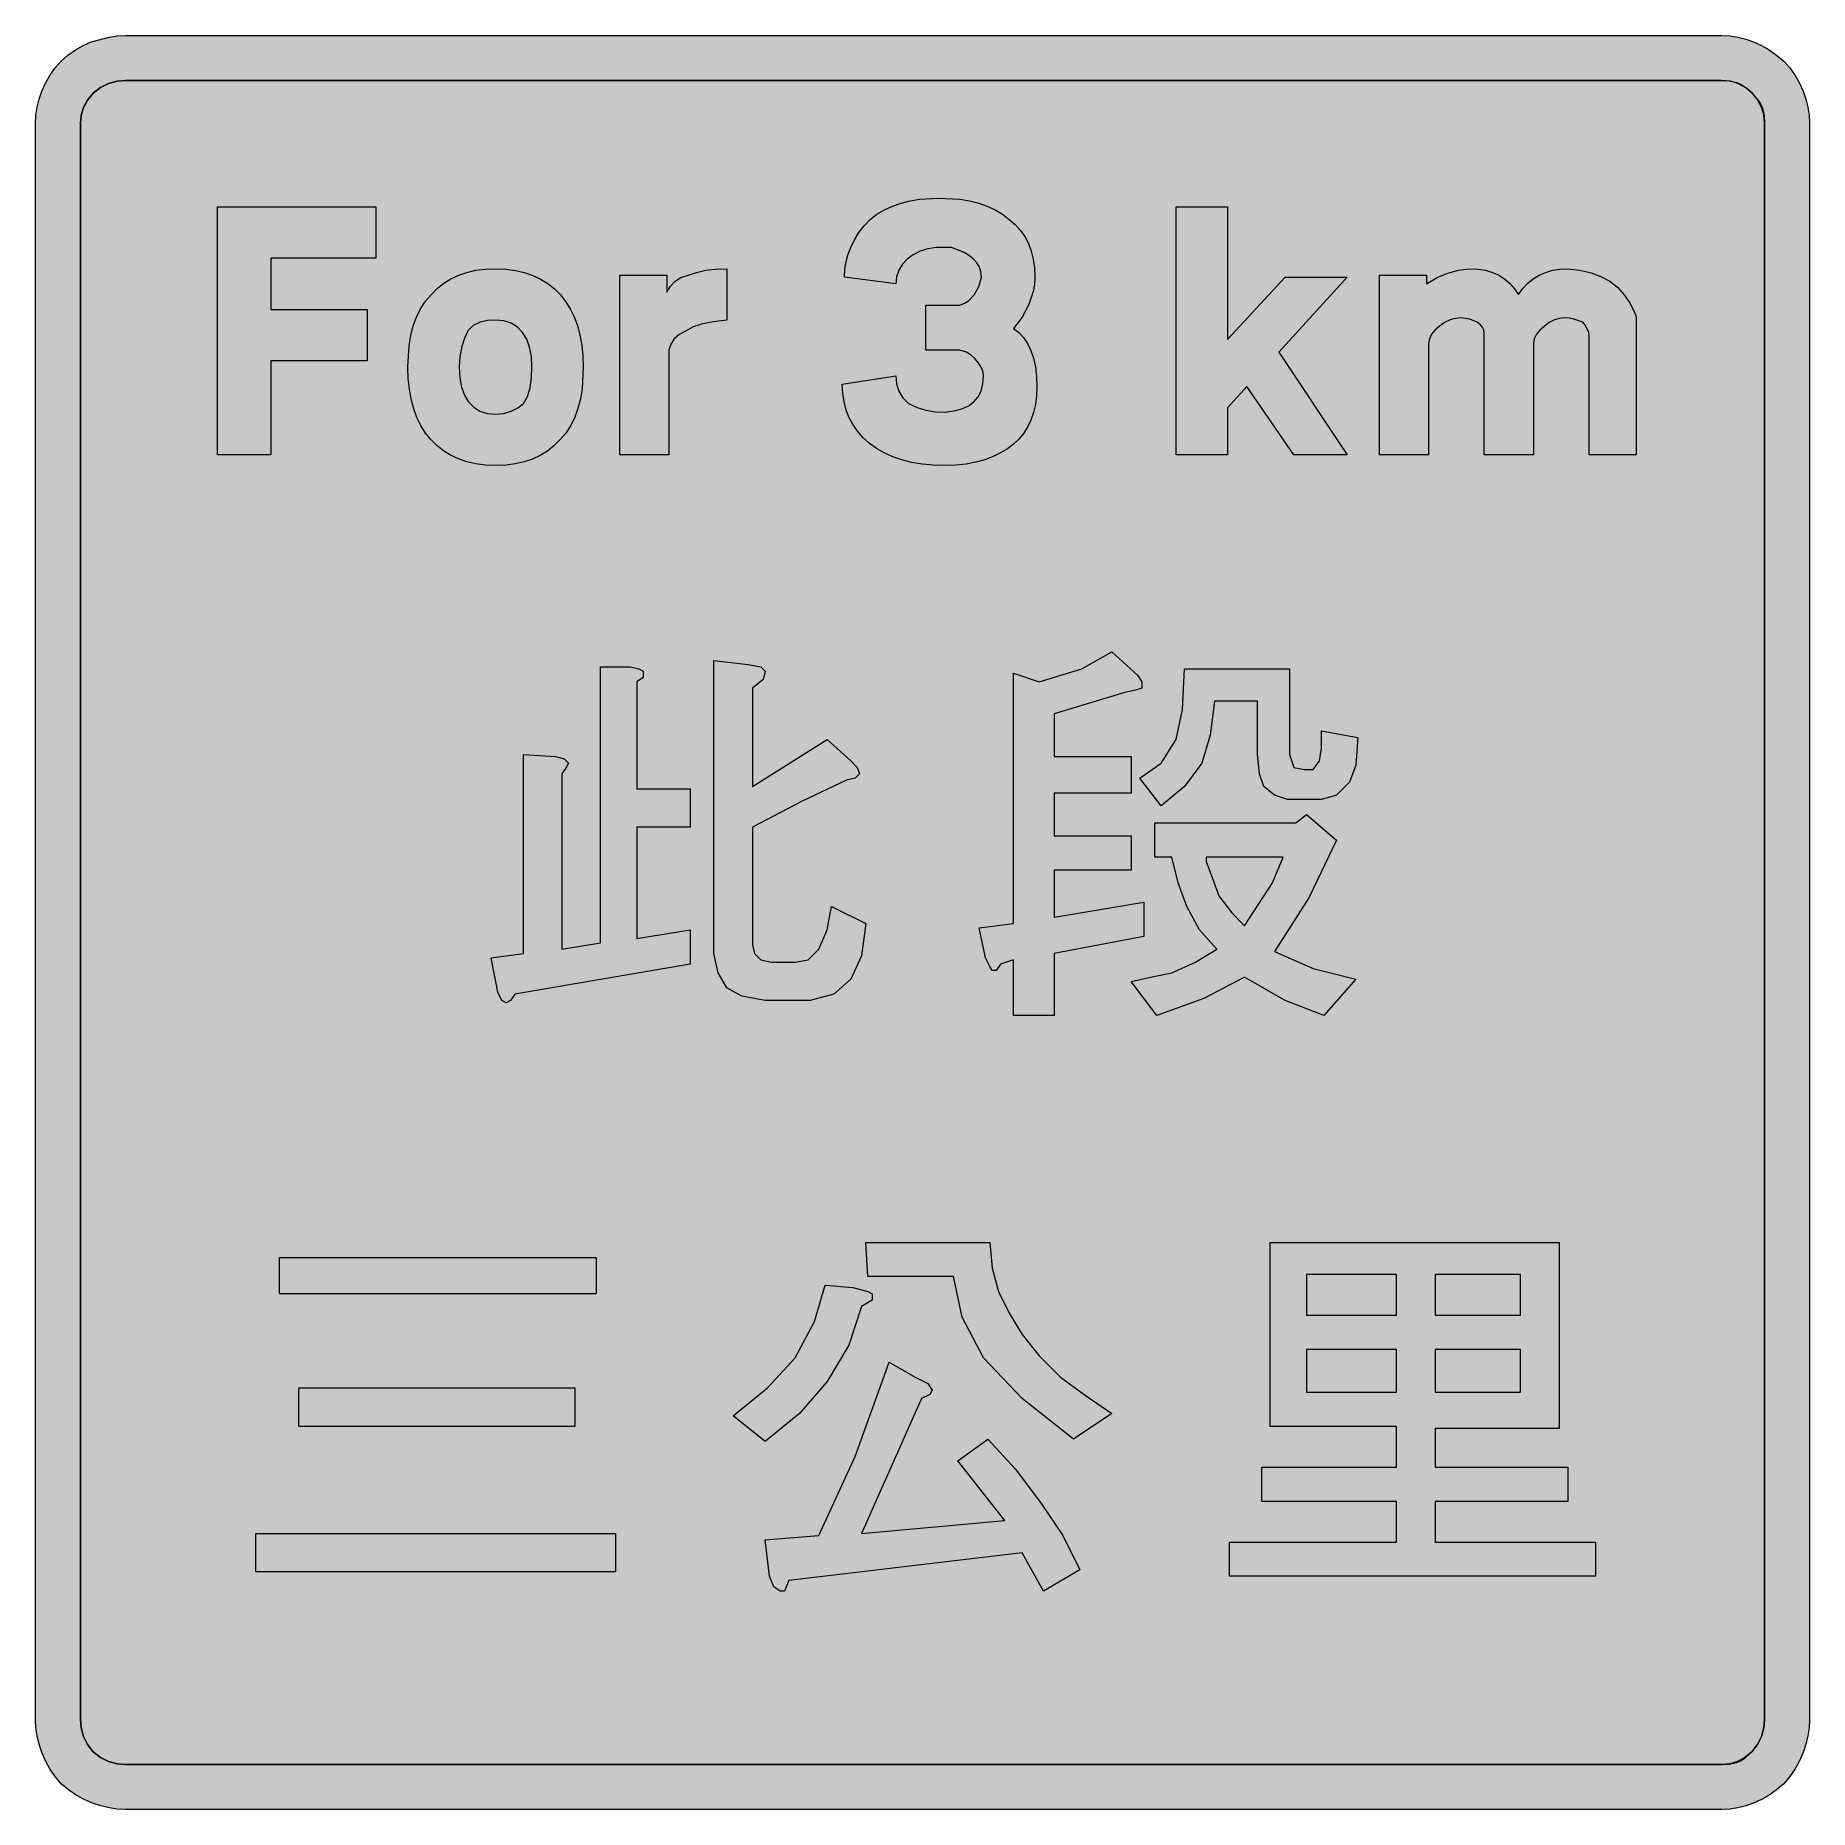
# Model space of a CAD drawing. Header units: metres. Extents: x 160 to 408, y 13 to 261.
import ezdxf

# ---------------------------------------------------------------- set-up
doc = ezdxf.new("R2010")
doc.units = ezdxf.units.M
doc.layers.add('FILL_BLACK_000000', color=7, linetype='Continuous', true_color=0x000000)
doc.layers.add('FILL_WHITE_FFFFFF', color=7, linetype='Continuous', true_color=0xffffff)

msp = doc.modelspace()

# ---------------------------------------------------------------- hatches: boundary and pattern name
at = {"layer": 'FILL_BLACK_000000', "true_color": 0x000000}
h = msp.add_hatch(color=7, dxfattribs=at)
h.dxf.hatch_style = 1
h.paths.add_polyline_path([(408.27, 24.24), (408.1, 23.09), (407.82, 21.93), (407.43, 20.77), (406.92, 19.62), (406.3, 18.5), (405.57, 17.42), (404.73, 16.38), (403.7, 15.54), (402.65, 14.81), (401.58, 14.19), (400.49, 13.68), (399.39, 13.29), (398.28, 13), (397.15, 12.84), (396.03, 12.78), (172.23, 12.78), (171.09, 12.84), (169.94, 13), (168.78, 13.29), (167.62, 13.68), (166.47, 14.19), (165.35, 14.81), (164.27, 15.54), (163.23, 16.38), (162.39, 17.42), (161.65, 18.5), (161.04, 19.62), (160.53, 20.77), (160.14, 21.93), (159.86, 23.09), (159.69, 24.24), (159.63, 25.38), (159.63, 249.18), (159.69, 250.31), (159.86, 251.43), (160.14, 252.56), (160.53, 253.68), (161.04, 254.8), (161.66, 255.89), (162.39, 256.93), (163.23, 257.88), (164.18, 258.72), (165.22, 259.46), (166.31, 260.07), (167.43, 260.58), (169.94, 261.26), (171.1, 261.42), (172.23, 261.48), (396.03, 261.48), (397.15, 261.42), (398.28, 261.26), (399.39, 260.97), (400.49, 260.58), (401.58, 260.07), (402.65, 259.46), (403.7, 258.72), (404.73, 257.88), (405.57, 256.93), (406.31, 255.89), (406.92, 254.8), (407.43, 253.68), (407.82, 252.56), (408.11, 251.43), (408.27, 250.31), (408.33, 249.18), (408.33, 25.38), (408.27, 24.24)])
h.paths.add_polyline_path([(401.56, 251.51), (401, 252.53), (400.27, 253.42), (399.38, 254.15), (398.36, 254.71), (397.24, 255.06), (396.03, 255.18), (172.23, 255.18), (171.06, 255.07), (169.87, 254.73), (168.73, 254.17), (167.73, 253.38), (166.94, 252.43), (166.38, 251.39), (166.04, 250.3), (165.93, 249.18), (165.93, 25.38), (166.04, 24.21), (166.38, 23.02), (166.94, 21.88), (167.73, 20.88), (168.73, 20.09), (169.87, 19.53), (171.06, 19.19), (172.23, 19.08), (396.03, 19.08), (397.08, 19.12), (398.13, 19.38), (398.75, 19.66), (399.29, 20.02), (400.23, 20.88), (401.02, 21.88), (401.58, 23.02), (401.92, 24.21), (402.03, 25.38), (402.03, 249.18), (401.91, 250.39), (401.56, 251.51)], flags=16)
h = msp.add_hatch(color=7, dxfattribs=at)
h.dxf.hatch_style = 1
h.paths.add_polyline_path([(192.63, 202.68), (185.13, 202.68), (185.13, 237.48), (207.33, 237.48), (207.33, 230.28), (192.63, 230.28), (192.63, 223.08), (206.13, 223.08), (206.13, 215.88), (192.63, 215.88), (192.63, 202.68)])
h = msp.add_hatch(color=7, dxfattribs=at)
h.dxf.hatch_style = 1
h.paths.add_polyline_path([(285.49, 201.23), (283.93, 201.39), (282.46, 201.64), (281.08, 201.99), (279.8, 202.43), (278.62, 202.97), (277.54, 203.59), (276.56, 204.29), (275.68, 205.08), (274.91, 205.94), (274.26, 206.88), (273.71, 207.89), (273.29, 208.97), (272.98, 210.11), (272.79, 211.31), (272.73, 212.58), (280.23, 213.78), (280.34, 212.66), (280.68, 211.61), (281.24, 210.66), (282.03, 209.88), (283.21, 209.31), (284.47, 208.94), (285.78, 208.74), (287.13, 208.68), (288.4, 208.85), (289.49, 209.14), (290.42, 209.56), (291.18, 210.11), (291.77, 210.8), (292.19, 211.63), (292.45, 212.63), (292.53, 213.78), (292.47, 214.28), (292.27, 214.87), (291.9, 215.51), (291.33, 216.18), (290.84, 216.63), (290.13, 217.08), (289.23, 217.38), (284.43, 217.38), (284.43, 223.68), (289.23, 223.68), (289.86, 223.95), (290.42, 224.29), (291.29, 225.18), (291.89, 226.3), (292.23, 227.58), (292.16, 228.33), (291.95, 229), (291.61, 229.59), (291.14, 230.13), (290.55, 230.61), (289.83, 231.04), (288.03, 231.78), (285.93, 231.78), (284.74, 231.59), (283.65, 231.24), (282.68, 230.75), (281.84, 230.13), (281.16, 229.4), (280.66, 228.57), (280.34, 227.66), (280.23, 226.68), (273.03, 227.58), (273.09, 228.7), (273.26, 229.79), (273.54, 230.83), (273.93, 231.78), (274.44, 232.85), (275.06, 233.84), (275.79, 234.78), (276.63, 235.68), (277.58, 236.41), (278.64, 237.03), (279.77, 237.55), (280.98, 237.97), (282.24, 238.28), (283.55, 238.51), (286.23, 238.68), (289.21, 238.51), (290.58, 238.28), (291.86, 237.97), (293.05, 237.55), (294.16, 237.03), (295.19, 236.41), (296.13, 235.68), (296.97, 234.96), (297.71, 234.16), (298.32, 233.28), (298.83, 232.31), (299.22, 231.25), (299.5, 230.11), (299.67, 228.89), (299.73, 227.58), (299.67, 226.58), (299.51, 225.61), (298.9, 223.76), (297.96, 222.01), (296.73, 220.38), (297.47, 219.85), (298.13, 219.16), (298.7, 218.32), (299.17, 217.34), (299.54, 216.24), (299.81, 215.02), (299.97, 213.7), (300.03, 212.28), (299.97, 210.97), (299.81, 209.75), (299.54, 208.61), (299.17, 207.56), (298.7, 206.58), (298.13, 205.7), (297.47, 204.9), (296.73, 204.18), (295.89, 203.53), (294.93, 202.95), (293.88, 202.44), (292.72, 202.01), (291.46, 201.65), (290.11, 201.4), (288.66, 201.24), (287.13, 201.18), (285.49, 201.23)])
h = msp.add_hatch(color=7, dxfattribs=at)
h.dxf.hatch_style = 1
h.paths.add_polyline_path([(319.53, 237.48), (326.73, 237.48), (326.73, 218.88), (334.83, 227.58), (343.53, 227.58), (333.93, 217.08), (343.53, 202.68), (336.03, 202.68), (329.43, 212.28), (326.73, 209.28), (326.73, 202.68), (319.53, 202.68), (319.53, 237.48)])
h = msp.add_hatch(color=7, dxfattribs=at)
h.dxf.hatch_style = 1
h.paths.add_polyline_path([(236.02, 210.54), (235.68, 209.21), (235.23, 207.95), (234.66, 206.8), (233.96, 205.74), (233.13, 204.78), (232.3, 203.94), (231.39, 203.21), (230.39, 202.59), (229.31, 202.08), (228.14, 201.69), (226.89, 201.41), (225.55, 201.24), (224.13, 201.18), (222.71, 201.24), (221.36, 201.42), (220.1, 201.71), (218.92, 202.11), (217.82, 202.63), (216.81, 203.25), (215.89, 203.98), (215.06, 204.82), (214.31, 205.75), (213.67, 206.79), (213.11, 207.92), (212.66, 209.15), (212.3, 210.48), (212.04, 211.89), (211.88, 213.39), (211.83, 214.98), (212.01, 218.01), (212.24, 219.42), (212.58, 220.76), (213.03, 222.01), (213.6, 223.16), (214.3, 224.22), (215.13, 225.18), (215.96, 226.02), (216.87, 226.76), (217.87, 227.37), (218.96, 227.88), (220.12, 228.27), (221.37, 228.56), (222.71, 228.72), (224.13, 228.78), (225.55, 228.72), (226.9, 228.54), (228.16, 228.25), (229.34, 227.85), (230.44, 227.33), (231.45, 226.71), (232.37, 225.98), (233.21, 225.14), (233.95, 224.21), (234.59, 223.17), (235.15, 222.04), (235.61, 220.81), (235.96, 219.48), (236.22, 218.07), (236.38, 216.57), (236.43, 214.98), (236.25, 211.95), (236.02, 210.54)])
h.paths.add_polyline_path([(228.9, 217.78), (228.49, 218.91), (227.92, 219.86), (227.19, 220.6), (226.32, 221.14), (225.3, 221.47), (224.13, 221.58), (223.01, 221.51), (221.96, 221.28), (221.01, 220.82), (220.23, 220.08), (219.79, 219.07), (219.41, 217.87), (219.13, 216.49), (219.03, 214.98), (219.11, 213.49), (219.36, 212.18), (219.77, 211.05), (220.34, 210.11), (221.07, 209.36), (221.94, 208.82), (222.96, 208.49), (224.13, 208.38), (225.25, 208.49), (226.31, 208.79), (227.25, 209.27), (228.03, 209.88), (228.6, 210.89), (228.97, 212.09), (229.17, 213.47), (229.23, 214.98), (229.15, 216.47), (228.9, 217.78)], flags=16)
h = msp.add_hatch(color=7, dxfattribs=at)
h.dxf.hatch_style = 1
h.paths.add_polyline_path([(241.53, 227.88), (248.13, 227.88), (248.13, 225.48), (248.64, 226.32), (249.29, 227.02), (250.11, 227.55), (251.13, 227.88), (252.31, 228.27), (253.61, 228.56), (255.01, 228.72), (256.53, 228.78), (256.53, 221.58), (254.67, 221.35), (253.12, 221.06), (251.85, 220.65), (250.83, 220.08), (249.86, 219.57), (249.18, 218.96), (248.72, 218.22), (248.43, 217.38), (248.43, 202.68), (241.53, 202.68), (241.53, 227.88)])
h = msp.add_hatch(color=7, dxfattribs=at)
h.dxf.hatch_style = 1
h.paths.add_polyline_path([(373.28, 221.82), (372.59, 221.62), (371.85, 221.25), (371.13, 220.68), (370.52, 220.18), (370.04, 219.59), (369.74, 218.95), (369.63, 218.28), (369.63, 202.68), (362.73, 202.68), (362.73, 219.78), (362.66, 220.21), (362.47, 220.61), (362.16, 220.97), (361.76, 221.28), (360.71, 221.72), (359.43, 221.88), (358.71, 221.82), (357.93, 221.62), (357.15, 221.25), (356.43, 220.68), (355.82, 220.18), (355.34, 219.59), (355.04, 218.95), (354.93, 218.28), (354.93, 202.68), (348.03, 202.68), (348.03, 227.88), (354.63, 227.88), (354.63, 226.68), (356.13, 227.54), (357.63, 228.18), (359.13, 228.59), (360.63, 228.78), (361.81, 228.72), (362.89, 228.56), (363.87, 228.27), (364.76, 227.88), (365.56, 227.37), (366.28, 226.76), (366.94, 226.02), (367.53, 225.18), (368.13, 226.02), (368.82, 226.76), (369.58, 227.37), (370.42, 227.88), (371.32, 228.27), (372.3, 228.56), (373.33, 228.72), (374.43, 228.78), (376.15, 228.58), (377.7, 228.22), (379.09, 227.7), (380.32, 227.02), (381.39, 226.18), (382.32, 225.19), (383.1, 224.06), (383.73, 222.78), (383.99, 222.22), (384.03, 221.88), (384.03, 220.68), (384.03, 202.68), (377.43, 202.68), (377.43, 219.48), (377.39, 219.93), (377.13, 220.38), (376.94, 220.83), (376.53, 221.28), (375.29, 221.69), (374.63, 221.83), (373.83, 221.88), (373.28, 221.82)])
h = msp.add_hatch(color=7, dxfattribs=at)
h.dxf.hatch_style = 1
h.paths.add_polyline_path([(300.33, 170.88), (306.33, 172.68), (310.53, 175.08), (314.13, 171.78), (314.73, 170.88), (314.73, 169.98), (313.83, 169.68), (312.33, 169.38), (302.43, 166.38), (302.43, 160.38), (313.23, 160.38), (313.23, 155.28), (302.43, 155.28), (302.43, 149.28), (313.23, 149.28), (313.23, 144.48), (302.43, 144.48), (302.43, 137.88), (315.03, 139.98), (315.03, 135.18), (302.43, 132.78), (302.43, 124.08), (296.73, 124.08), (296.73, 131.88), (294.93, 131.28), (294.33, 130.38), (293.73, 130.38), (293.43, 130.98), (292.83, 132.18), (291.93, 136.38), (296.73, 136.98), (296.73, 172.08), (300.33, 170.88)])
h = msp.add_hatch(color=7, dxfattribs=at)
h.dxf.hatch_style = 1
h.paths.add_polyline_path([(228.03, 132.78), (228.03, 160.68), (232.53, 160.38), (233.73, 160.08), (234.33, 159.48), (234.03, 158.88), (233.43, 157.98), (233.43, 133.38), (238.83, 134.28), (238.83, 172.98), (243.03, 172.98), (244.23, 172.68), (244.83, 172.38), (244.83, 171.48), (243.93, 170.88), (243.93, 155.88), (251.43, 155.88), (251.43, 150.48), (243.93, 150.48), (243.93, 134.88), (251.43, 136.08), (251.43, 131.28), (226.83, 127.08), (226.23, 126.18), (225.63, 125.88), (225.03, 126.18), (224.43, 127.38), (223.53, 132.18), (228.03, 132.78)])
h = msp.add_hatch(color=7, dxfattribs=at)
h.dxf.hatch_style = 1
h.paths.add_polyline_path([(259.53, 173.28), (261.33, 172.98), (261.93, 172.38), (261.63, 171.18), (260.13, 169.98), (260.13, 156.18), (270.63, 162.78), (273.93, 159.78), (274.83, 158.88), (275.13, 157.98), (274.53, 157.38), (273.33, 157.08), (267.03, 154.08), (260.13, 150.48), (260.13, 135.78), (260.13, 133.98), (260.43, 132.78), (261.33, 131.88), (262.83, 131.58), (266.13, 131.58), (267.93, 131.88), (269.43, 133.38), (270.63, 136.08), (271.23, 139.38), (276.03, 136.98), (275.43, 132.48), (273.93, 129.18), (271.53, 127.08), (268.23, 126.18), (261.93, 126.18), (258.63, 126.78), (256.53, 127.98), (255.33, 130.08), (254.73, 132.78), (254.73, 173.88), (259.53, 173.28)])
h = msp.add_hatch(color=7, dxfattribs=at)
h.dxf.hatch_style = 1
h.paths.add_polyline_path([(335.43, 160.68), (336.03, 158.88), (337.53, 158.58), (338.73, 158.58), (339.63, 159.78), (339.93, 161.58), (339.93, 163.98), (345.03, 163.08), (344.73, 159.18), (343.83, 156.78), (342.03, 154.98), (339.93, 154.38), (335.13, 154.38), (333.33, 154.98), (331.83, 156.18), (331.23, 157.98), (330.93, 160.68), (330.93, 168.18), (324.93, 168.18), (324.33, 163.38), (323.13, 159.48), (320.73, 156.18), (317.43, 153.48), (314.43, 157.38), (317.43, 159.48), (319.53, 162.78), (320.43, 166.98), (320.73, 172.68), (335.43, 172.68), (335.43, 160.68)])
h = msp.add_hatch(color=7, dxfattribs=at)
h.dxf.hatch_style = 1
h.paths.add_polyline_path([(337.83, 152.28), (342.03, 148.68), (338.13, 140.58), (333.33, 133.08), (338.73, 130.68), (344.73, 129.18), (340.23, 124.08), (334.83, 126.18), (329.13, 129.48), (323.43, 126.48), (316.83, 124.08), (313.23, 128.88), (315.93, 129.48), (318.93, 130.08), (322.23, 131.58), (325.23, 133.38), (322.83, 136.08), (321.03, 139.38), (319.83, 142.68), (318.93, 146.28), (316.53, 146.28), (316.53, 151.08), (336.33, 151.08), (337.83, 152.28)])
h.paths.add_polyline_path([(325.53, 140.88), (327.33, 138.48), (329.13, 136.68), (333.03, 142.68), (334.53, 146.28), (323.73, 146.28), (323.73, 145.68), (324.63, 143.28), (325.53, 140.88)], flags=16)
h = msp.add_hatch(color=7, dxfattribs=at)
h.dxf.hatch_style = 1
h.paths.add_polyline_path([(293.43, 92.28), (293.73, 88.68), (294.63, 85.38), (296.13, 82.38), (297.93, 79.38), (300.33, 76.38), (303.33, 73.38), (306.63, 70.98), (310.53, 68.28), (305.13, 64.68), (297.93, 70.38), (292.53, 76.08), (289.53, 81.78), (288.33, 87.48), (276.33, 87.48), (276.03, 92.28), (293.43, 92.28)])
h = msp.add_hatch(color=7, dxfattribs=at)
h.dxf.hatch_style = 1
h.paths.add_polyline_path([(374.43, 60.78), (374.43, 55.98), (355.83, 55.98), (355.83, 50.28), (378.33, 50.28), (378.33, 45.48), (327.03, 45.48), (327.03, 50.28), (350.43, 50.28), (350.43, 55.98), (331.53, 55.98), (331.53, 60.78), (350.43, 60.78), (350.43, 66.48), (332.73, 66.48), (332.73, 92.28), (373.23, 92.28), (373.23, 66.18), (355.83, 66.18), (355.83, 60.78), (374.43, 60.78)])
h.paths.add_polyline_path([(367.83, 82.08), (367.83, 87.78), (355.83, 87.78), (355.83, 82.08), (367.83, 82.08)], flags=16)
h.paths.add_polyline_path([(337.83, 82.08), (350.43, 82.08), (350.43, 87.78), (337.83, 87.78), (337.83, 82.08)], flags=16)
h.paths.add_polyline_path([(355.83, 77.28), (355.83, 71.28), (367.83, 71.28), (367.83, 77.28), (355.83, 77.28)], flags=16)
h.paths.add_polyline_path([(350.43, 77.28), (337.83, 77.28), (337.83, 71.28), (350.43, 71.28), (350.43, 77.28)], flags=16)
h = msp.add_hatch(color=7, dxfattribs=at)
h.dxf.hatch_style = 1
h.paths.add_polyline_path([(238.23, 90.18), (238.23, 85.08), (193.83, 85.08), (193.83, 90.18), (238.23, 90.18)])
h = msp.add_hatch(color=7, dxfattribs=at)
h.dxf.hatch_style = 1
h.paths.add_polyline_path([(276.33, 85.38), (276.93, 85.08), (276.93, 84.18), (275.43, 83.28), (273.63, 77.88), (270.63, 72.78), (266.73, 68.28), (261.93, 64.38), (257.43, 67.98), (262.23, 71.88), (266.13, 76.08), (268.83, 81.18), (270.33, 86.28), (274.23, 85.98), (276.33, 85.38)])
h = msp.add_hatch(color=7, dxfattribs=at)
h.dxf.hatch_style = 1
h.paths.add_polyline_path([(284.73, 72.48), (285.33, 71.58), (285.03, 70.98), (283.83, 70.38), (275.43, 51.48), (295.53, 53.28), (288.93, 61.68), (293.13, 64.68), (297.03, 60.48), (300.63, 55.68), (303.63, 51.18), (306.03, 46.38), (300.93, 43.38), (297.93, 48.78), (265.23, 44.88), (264.63, 43.38), (264.03, 43.38), (263.13, 43.98), (262.53, 45.48), (261.93, 50.58), (269.43, 51.18), (274.53, 62.28), (279.33, 75.48), (282.93, 73.38), (284.73, 72.48)])
h = msp.add_hatch(color=7, dxfattribs=at)
h.dxf.hatch_style = 1
h.paths.add_polyline_path([(235.23, 71.88), (235.23, 66.48), (196.53, 66.48), (196.53, 71.88), (235.23, 71.88)])
h = msp.add_hatch(color=7, dxfattribs=at)
h.dxf.hatch_style = 1
h.paths.add_polyline_path([(240.93, 51.48), (240.93, 46.08), (190.53, 46.08), (190.53, 51.48), (240.93, 51.48)])
at = {"layer": 'FILL_WHITE_FFFFFF', "true_color": 0xffffff}
h = msp.add_hatch(color=7, dxfattribs=at)
h.dxf.hatch_style = 1
h.paths.add_polyline_path([(401.92, 24.21), (401.58, 23.02), (401.02, 21.88), (400.23, 20.88), (399.28, 20.09), (398.24, 19.53), (397.15, 19.19), (396.03, 19.08), (172.23, 19.08), (171.06, 19.19), (169.87, 19.53), (168.73, 20.09), (167.73, 20.88), (166.94, 21.88), (166.38, 23.02), (166.04, 24.21), (165.93, 25.38), (165.93, 249.18), (166.04, 250.3), (166.38, 251.39), (166.94, 252.43), (167.73, 253.38), (168.73, 254.17), (169.87, 254.73), (171.06, 255.07), (172.23, 255.18), (396.03, 255.18), (397.08, 255.14), (398.13, 254.88), (398.75, 254.6), (399.29, 254.24), (400.23, 253.38), (401.09, 252.44), (401.45, 251.9), (401.73, 251.28), (401.99, 250.23), (402.03, 249.18), (402.03, 25.38), (401.92, 24.21)])

# ---------------------------------------------------------------- linework, layer by layer
at = {"layer": 'FILL_BLACK_000000', "lineweight": 0, "true_color": 0x000000}
for points in [[(408.27, 24.24), (408.1, 23.09), (407.82, 21.93), (407.43, 20.77), (406.92, 19.62), (406.3, 18.5), (405.57, 17.42), (404.73, 16.38), (403.7, 15.54), (402.65, 14.81), (401.58, 14.19), (400.49, 13.68), (399.39, 13.29), (398.28, 13), (397.15, 12.84), (396.03, 12.78), (172.23, 12.78), (171.09, 12.84), (169.94, 13), (168.78, 13.29), (167.62, 13.68), (166.47, 14.19), (165.35, 14.81), (164.27, 15.54), (163.23, 16.38), (162.39, 17.42), (161.65, 18.5), (161.04, 19.62), (160.53, 20.77), (160.14, 21.93), (159.86, 23.09), (159.69, 24.24), (159.63, 25.38), (159.63, 249.18), (159.69, 250.31), (159.86, 251.43), (160.14, 252.56), (160.53, 253.68), (161.04, 254.8), (161.66, 255.89), (162.39, 256.93), (163.23, 257.88), (164.18, 258.72), (165.22, 259.46), (166.31, 260.07), (167.43, 260.58), (169.94, 261.26), (171.1, 261.42), (172.23, 261.48), (396.03, 261.48), (397.15, 261.42), (398.28, 261.26), (399.39, 260.97), (400.49, 260.58), (401.58, 260.07), (402.65, 259.46), (403.7, 258.72), (404.73, 257.88), (405.57, 256.93), (406.31, 255.89), (406.92, 254.8), (407.43, 253.68), (407.82, 252.56), (408.11, 251.43), (408.27, 250.31), (408.33, 249.18), (408.33, 25.38)], [(401.56, 251.51), (401, 252.53), (400.27, 253.42), (399.38, 254.15), (398.36, 254.71), (397.24, 255.06), (396.03, 255.18), (172.23, 255.18), (171.06, 255.07), (169.87, 254.73), (168.73, 254.17), (167.73, 253.38), (166.94, 252.43), (166.38, 251.39), (166.04, 250.3), (165.93, 249.18), (165.93, 25.38), (166.04, 24.21), (166.38, 23.02), (166.94, 21.88), (167.73, 20.88), (168.73, 20.09), (169.87, 19.53), (171.06, 19.19), (172.23, 19.08), (396.03, 19.08), (397.08, 19.12), (398.13, 19.38), (398.75, 19.66), (399.29, 20.02), (400.23, 20.88), (401.02, 21.88), (401.58, 23.02), (401.92, 24.21), (402.03, 25.38), (402.03, 249.18), (401.91, 250.39)], [(192.63, 202.68), (185.13, 202.68), (185.13, 237.48), (207.33, 237.48), (207.33, 230.28), (192.63, 230.28), (192.63, 223.08), (206.13, 223.08), (206.13, 215.88), (192.63, 215.88)], [(285.49, 201.23), (283.93, 201.39), (282.46, 201.64), (281.08, 201.99), (279.8, 202.43), (278.62, 202.97), (277.54, 203.59), (276.56, 204.29), (275.68, 205.08), (274.91, 205.94), (274.26, 206.88), (273.71, 207.89), (273.29, 208.97), (272.98, 210.11), (272.79, 211.31), (272.73, 212.58), (280.23, 213.78), (280.34, 212.66), (280.68, 211.61), (281.24, 210.66), (282.03, 209.88), (283.21, 209.31), (284.47, 208.94), (285.78, 208.74), (287.13, 208.68), (288.4, 208.85), (289.49, 209.14), (290.42, 209.56), (291.18, 210.11), (291.77, 210.8), (292.19, 211.63), (292.45, 212.63), (292.53, 213.78), (292.47, 214.28), (292.27, 214.87), (291.9, 215.51), (291.33, 216.18), (290.84, 216.63), (290.13, 217.08), (289.23, 217.38), (284.43, 217.38), (284.43, 223.68), (289.23, 223.68), (289.86, 223.95), (290.42, 224.29), (291.29, 225.18), (291.89, 226.3), (292.23, 227.58), (292.16, 228.33), (291.95, 229), (291.61, 229.59), (291.14, 230.13), (290.55, 230.61), (289.83, 231.04), (288.03, 231.78), (285.93, 231.78), (284.74, 231.59), (283.65, 231.24), (282.68, 230.75), (281.84, 230.13), (281.16, 229.4), (280.66, 228.57), (280.34, 227.66), (280.23, 226.68), (273.03, 227.58), (273.09, 228.7), (273.26, 229.79), (273.54, 230.83), (273.93, 231.78), (274.44, 232.85), (275.06, 233.84), (275.79, 234.78), (276.63, 235.68), (277.58, 236.41), (278.64, 237.03), (279.77, 237.55), (280.98, 237.97), (282.24, 238.28), (283.55, 238.51), (286.23, 238.68), (289.21, 238.51), (290.58, 238.28), (291.86, 237.97), (293.05, 237.55), (294.16, 237.03), (295.19, 236.41), (296.13, 235.68), (296.97, 234.96), (297.71, 234.16), (298.32, 233.28), (298.83, 232.31), (299.22, 231.25), (299.5, 230.11), (299.67, 228.89), (299.73, 227.58), (299.67, 226.58), (299.51, 225.61), (298.9, 223.76), (297.96, 222.01), (296.73, 220.38), (297.47, 219.85), (298.13, 219.16), (298.7, 218.32), (299.17, 217.34), (299.54, 216.24), (299.81, 215.02), (299.97, 213.7), (300.03, 212.28), (299.97, 210.97), (299.81, 209.75), (299.54, 208.61), (299.17, 207.56), (298.7, 206.58), (298.13, 205.7), (297.47, 204.9), (296.73, 204.18), (295.89, 203.53), (294.93, 202.95), (293.88, 202.44), (292.72, 202.01), (291.46, 201.65), (290.11, 201.4), (288.66, 201.24), (287.13, 201.18)], [(319.53, 237.48), (326.73, 237.48), (326.73, 218.88), (334.83, 227.58), (343.53, 227.58), (333.93, 217.08), (343.53, 202.68), (336.03, 202.68), (329.43, 212.28), (326.73, 209.28), (326.73, 202.68), (319.53, 202.68)], [(236.02, 210.54), (235.68, 209.21), (235.23, 207.95), (234.66, 206.8), (233.96, 205.74), (233.13, 204.78), (232.3, 203.94), (231.39, 203.21), (230.39, 202.59), (229.31, 202.08), (228.14, 201.69), (226.89, 201.41), (225.55, 201.24), (224.13, 201.18), (222.71, 201.24), (221.36, 201.42), (220.1, 201.71), (218.92, 202.11), (217.82, 202.63), (216.81, 203.25), (215.89, 203.98), (215.06, 204.82), (214.31, 205.75), (213.67, 206.79), (213.11, 207.92), (212.66, 209.15), (212.3, 210.48), (212.04, 211.89), (211.88, 213.39), (211.83, 214.98), (212.01, 218.01), (212.24, 219.42), (212.58, 220.76), (213.03, 222.01), (213.6, 223.16), (214.3, 224.22), (215.13, 225.18), (215.96, 226.02), (216.87, 226.76), (217.87, 227.37), (218.96, 227.88), (220.12, 228.27), (221.37, 228.56), (222.71, 228.72), (224.13, 228.78), (225.55, 228.72), (226.9, 228.54), (228.16, 228.25), (229.34, 227.85), (230.44, 227.33), (231.45, 226.71), (232.37, 225.98), (233.21, 225.14), (233.95, 224.21), (234.59, 223.17), (235.15, 222.04), (235.61, 220.81), (235.96, 219.48), (236.22, 218.07), (236.38, 216.57), (236.43, 214.98), (236.25, 211.95)], [(241.53, 227.88), (248.13, 227.88), (248.13, 225.48), (248.64, 226.32), (249.29, 227.02), (250.11, 227.55), (251.13, 227.88), (252.31, 228.27), (253.61, 228.56), (255.01, 228.72), (256.53, 228.78), (256.53, 221.58), (254.67, 221.35), (253.12, 221.06), (251.85, 220.65), (250.83, 220.08), (249.86, 219.57), (249.18, 218.96), (248.72, 218.22), (248.43, 217.38), (248.43, 202.68), (241.53, 202.68)], [(373.28, 221.82), (372.59, 221.62), (371.85, 221.25), (371.13, 220.68), (370.52, 220.18), (370.04, 219.59), (369.74, 218.95), (369.63, 218.28), (369.63, 202.68), (362.73, 202.68), (362.73, 219.78), (362.66, 220.21), (362.47, 220.61), (362.16, 220.97), (361.76, 221.28), (360.71, 221.72), (359.43, 221.88), (358.71, 221.82), (357.93, 221.62), (357.15, 221.25), (356.43, 220.68), (355.82, 220.18), (355.34, 219.59), (355.04, 218.95), (354.93, 218.28), (354.93, 202.68), (348.03, 202.68), (348.03, 227.88), (354.63, 227.88), (354.63, 226.68), (356.13, 227.54), (357.63, 228.18), (359.13, 228.59), (360.63, 228.78), (361.81, 228.72), (362.89, 228.56), (363.87, 228.27), (364.76, 227.88), (365.56, 227.37), (366.28, 226.76), (366.94, 226.02), (367.53, 225.18), (368.13, 226.02), (368.82, 226.76), (369.58, 227.37), (370.42, 227.88), (371.32, 228.27), (372.3, 228.56), (373.33, 228.72), (374.43, 228.78), (376.15, 228.58), (377.7, 228.22), (379.09, 227.7), (380.32, 227.02), (381.39, 226.18), (382.32, 225.19), (383.1, 224.06), (383.73, 222.78), (383.99, 222.22), (384.03, 221.88), (384.03, 220.68), (384.03, 202.68), (377.43, 202.68), (377.43, 219.48), (377.39, 219.93), (377.13, 220.38), (376.94, 220.83), (376.53, 221.28), (375.29, 221.69), (374.63, 221.83), (373.83, 221.88)], [(228.9, 217.78), (228.49, 218.91), (227.92, 219.86), (227.19, 220.6), (226.32, 221.14), (225.3, 221.47), (224.13, 221.58), (223.01, 221.51), (221.96, 221.28), (221.01, 220.82), (220.23, 220.08), (219.79, 219.07), (219.41, 217.87), (219.13, 216.49), (219.03, 214.98), (219.11, 213.49), (219.36, 212.18), (219.77, 211.05), (220.34, 210.11), (221.07, 209.36), (221.94, 208.82), (222.96, 208.49), (224.13, 208.38), (225.25, 208.49), (226.31, 208.79), (227.25, 209.27), (228.03, 209.88), (228.6, 210.89), (228.97, 212.09), (229.17, 213.47), (229.23, 214.98), (229.15, 216.47)], [(300.33, 170.88), (306.33, 172.68), (310.53, 175.08), (314.13, 171.78), (314.73, 170.88), (314.73, 169.98), (313.83, 169.68), (312.33, 169.38), (302.43, 166.38), (302.43, 160.38), (313.23, 160.38), (313.23, 155.28), (302.43, 155.28), (302.43, 149.28), (313.23, 149.28), (313.23, 144.48), (302.43, 144.48), (302.43, 137.88), (315.03, 139.98), (315.03, 135.18), (302.43, 132.78), (302.43, 124.08), (296.73, 124.08), (296.73, 131.88), (294.93, 131.28), (294.33, 130.38), (293.73, 130.38), (293.43, 130.98), (292.83, 132.18), (291.93, 136.38), (296.73, 136.98), (296.73, 172.08)], [(228.03, 132.78), (228.03, 160.68), (232.53, 160.38), (233.73, 160.08), (234.33, 159.48), (234.03, 158.88), (233.43, 157.98), (233.43, 133.38), (238.83, 134.28), (238.83, 172.98), (243.03, 172.98), (244.23, 172.68), (244.83, 172.38), (244.83, 171.48), (243.93, 170.88), (243.93, 155.88), (251.43, 155.88), (251.43, 150.48), (243.93, 150.48), (243.93, 134.88), (251.43, 136.08), (251.43, 131.28), (226.83, 127.08), (226.23, 126.18), (225.63, 125.88), (225.03, 126.18), (224.43, 127.38), (223.53, 132.18)], [(259.53, 173.28), (261.33, 172.98), (261.93, 172.38), (261.63, 171.18), (260.13, 169.98), (260.13, 156.18), (270.63, 162.78), (273.93, 159.78), (274.83, 158.88), (275.13, 157.98), (274.53, 157.38), (273.33, 157.08), (267.03, 154.08), (260.13, 150.48), (260.13, 135.78), (260.13, 133.98), (260.43, 132.78), (261.33, 131.88), (262.83, 131.58), (266.13, 131.58), (267.93, 131.88), (269.43, 133.38), (270.63, 136.08), (271.23, 139.38), (276.03, 136.98), (275.43, 132.48), (273.93, 129.18), (271.53, 127.08), (268.23, 126.18), (261.93, 126.18), (258.63, 126.78), (256.53, 127.98), (255.33, 130.08), (254.73, 132.78), (254.73, 173.88)], [(335.43, 160.68), (336.03, 158.88), (337.53, 158.58), (338.73, 158.58), (339.63, 159.78), (339.93, 161.58), (339.93, 163.98), (345.03, 163.08), (344.73, 159.18), (343.83, 156.78), (342.03, 154.98), (339.93, 154.38), (335.13, 154.38), (333.33, 154.98), (331.83, 156.18), (331.23, 157.98), (330.93, 160.68), (330.93, 168.18), (324.93, 168.18), (324.33, 163.38), (323.13, 159.48), (320.73, 156.18), (317.43, 153.48), (314.43, 157.38), (317.43, 159.48), (319.53, 162.78), (320.43, 166.98), (320.73, 172.68), (335.43, 172.68)], [(337.83, 152.28), (342.03, 148.68), (338.13, 140.58), (333.33, 133.08), (338.73, 130.68), (344.73, 129.18), (340.23, 124.08), (334.83, 126.18), (329.13, 129.48), (323.43, 126.48), (316.83, 124.08), (313.23, 128.88), (315.93, 129.48), (318.93, 130.08), (322.23, 131.58), (325.23, 133.38), (322.83, 136.08), (321.03, 139.38), (319.83, 142.68), (318.93, 146.28), (316.53, 146.28), (316.53, 151.08), (336.33, 151.08)], [(325.53, 140.88), (327.33, 138.48), (329.13, 136.68), (333.03, 142.68), (334.53, 146.28), (323.73, 146.28), (323.73, 145.68), (324.63, 143.28)], [(293.43, 92.28), (293.73, 88.68), (294.63, 85.38), (296.13, 82.38), (297.93, 79.38), (300.33, 76.38), (303.33, 73.38), (306.63, 70.98), (310.53, 68.28), (305.13, 64.68), (297.93, 70.38), (292.53, 76.08), (289.53, 81.78), (288.33, 87.48), (276.33, 87.48), (276.03, 92.28)], [(374.43, 60.78), (374.43, 55.98), (355.83, 55.98), (355.83, 50.28), (378.33, 50.28), (378.33, 45.48), (327.03, 45.48), (327.03, 50.28), (350.43, 50.28), (350.43, 55.98), (331.53, 55.98), (331.53, 60.78), (350.43, 60.78), (350.43, 66.48), (332.73, 66.48), (332.73, 92.28), (373.23, 92.28), (373.23, 66.18), (355.83, 66.18), (355.83, 60.78)], [(238.23, 90.18), (238.23, 85.08), (193.83, 85.08), (193.83, 90.18)], [(337.83, 82.08), (350.43, 82.08), (350.43, 87.78), (337.83, 87.78)], [(367.83, 82.08), (367.83, 87.78), (355.83, 87.78), (355.83, 82.08)], [(276.33, 85.38), (276.93, 85.08), (276.93, 84.18), (275.43, 83.28), (273.63, 77.88), (270.63, 72.78), (266.73, 68.28), (261.93, 64.38), (257.43, 67.98), (262.23, 71.88), (266.13, 76.08), (268.83, 81.18), (270.33, 86.28), (274.23, 85.98)], [(350.43, 77.28), (337.83, 77.28), (337.83, 71.28), (350.43, 71.28)], [(355.83, 77.28), (355.83, 71.28), (367.83, 71.28), (367.83, 77.28)], [(284.73, 72.48), (285.33, 71.58), (285.03, 70.98), (283.83, 70.38), (275.43, 51.48), (295.53, 53.28), (288.93, 61.68), (293.13, 64.68), (297.03, 60.48), (300.63, 55.68), (303.63, 51.18), (306.03, 46.38), (300.93, 43.38), (297.93, 48.78), (265.23, 44.88), (264.63, 43.38), (264.03, 43.38), (263.13, 43.98), (262.53, 45.48), (261.93, 50.58), (269.43, 51.18), (274.53, 62.28), (279.33, 75.48), (282.93, 73.38)], [(235.23, 71.88), (235.23, 66.48), (196.53, 66.48), (196.53, 71.88)], [(240.93, 51.48), (240.93, 46.08), (190.53, 46.08), (190.53, 51.48)]]:
    msp.add_lwpolyline(points, close=True, dxfattribs=at)
at = {"layer": 'FILL_WHITE_FFFFFF', "lineweight": 0, "true_color": 0xffffff}
msp.add_lwpolyline([(401.92, 24.21), (401.58, 23.02), (401.02, 21.88), (400.23, 20.88), (399.28, 20.09), (398.24, 19.53), (397.15, 19.19), (396.03, 19.08), (172.23, 19.08), (171.06, 19.19), (169.87, 19.53), (168.73, 20.09), (167.73, 20.88), (166.94, 21.88), (166.38, 23.02), (166.04, 24.21), (165.93, 25.38), (165.93, 249.18), (166.04, 250.3), (166.38, 251.39), (166.94, 252.43), (167.73, 253.38), (168.73, 254.17), (169.87, 254.73), (171.06, 255.07), (172.23, 255.18), (396.03, 255.18), (397.08, 255.14), (398.13, 254.88), (398.75, 254.6), (399.29, 254.24), (400.23, 253.38), (401.09, 252.44), (401.45, 251.9), (401.73, 251.28), (401.99, 250.23), (402.03, 249.18), (402.03, 25.38)], close=True, dxfattribs=at)

doc.saveas('drawing.dxf')
